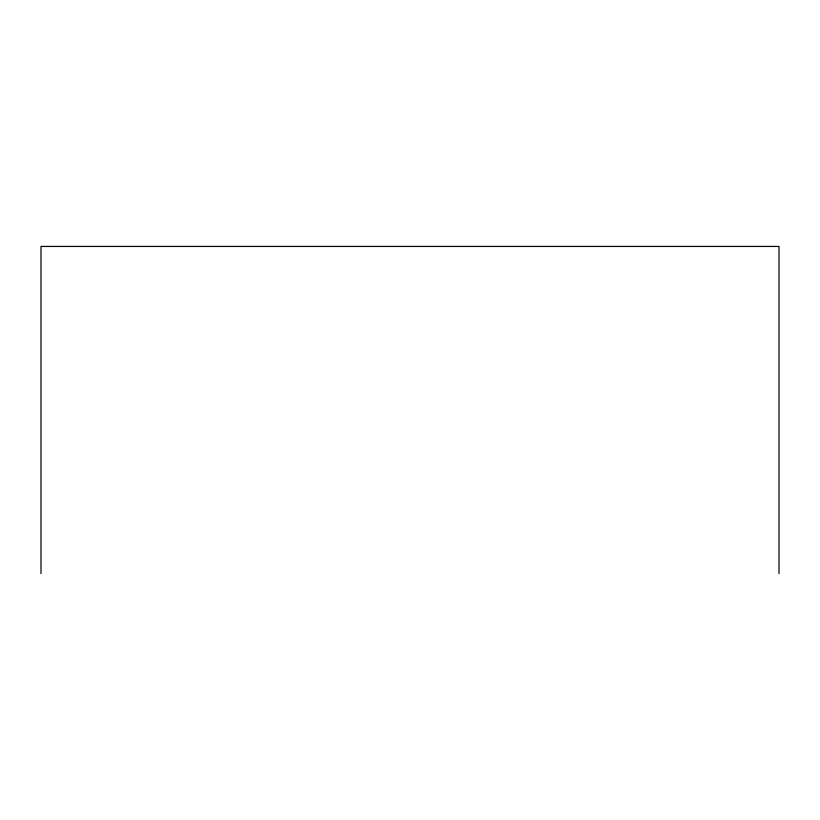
<?xml version="1.0" encoding="UTF-8"?>
<svg xmlns="http://www.w3.org/2000/svg" width="820" height="820" viewBox="0 0 820 820"><rect width="100%" height="100%" fill="white"/><g stroke="black" fill="none" stroke-linecap="round" stroke-linejoin="round"><path stroke-width="1.23" d="M779 573.559L779 246.441L41 246.441L41 573.559"/></g></svg>
